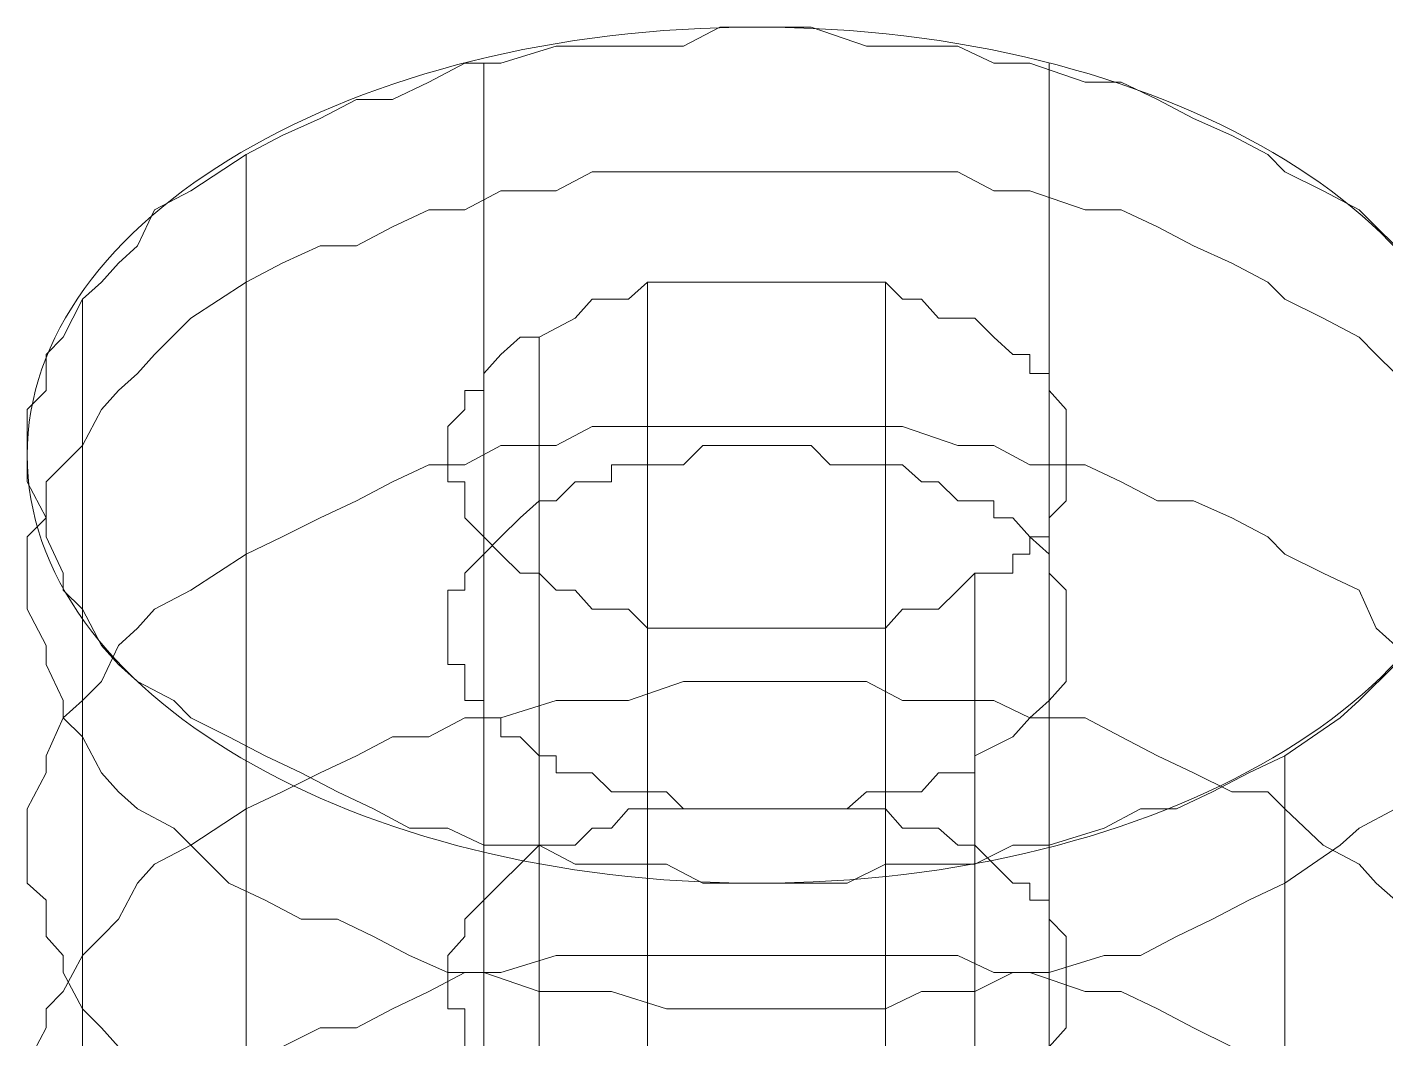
# Model space of a CAD drawing. Header units: millimetres. Extents: x 251 to 1800, y 172 to 1116.
# Drawn here: x 1680.5 to 1700.18, y 436.58 to 451.24 of the extents above; entities that cross this region are included whole.
import ezdxf

# ---------------------------------------------------------------- set-up
doc = ezdxf.new("R2010")
doc.units = ezdxf.units.MM

msp = doc.modelspace()

# ---------------------------------------------------------------- linework, layer by layer
at = {"color": 8, "lineweight": 0, "true_color": 0x808080}
for points in [[(1683.671773, 449.389253), (1684.19526, 449.664772), (1684.746299, 449.91274), (1685.269786, 450.188259), (1685.793273, 450.188259), (1686.31676, 450.436227), (1686.840247, 450.711746), (1687.363734, 450.711746), (1688.16274, 450.959714), (1688.686227, 450.959714), (1689.209714, 450.959714), (1690.00872, 450.959714), (1690.532207, 451.235233), (1691.331214, 451.235233), (1691.854701, 451.235233), (1692.653707, 450.959714), (1693.177194, 450.959714), (1693.9762, 450.959714), (1694.499687, 450.711746), (1695.023174, 450.711746), (1695.822181, 450.436227), (1696.345668, 450.436227), (1696.869154, 450.188259), (1697.392641, 449.91274), (1697.94368, 449.664772), (1698.467167, 449.389253), (1698.715135, 449.141286), (1699.266174, 448.865766), (1699.789661, 448.590247), (1700.037628, 448.342279), (1700.313147, 448.06676)], [(1687.115766, 450.711746), (1687.115766, 435.695937), (1687.115766, 435.420417)], [(1695.298694, 450.711746), (1695.298694, 435.695937), (1695.298694, 435.420417)], [(1698.715135, 440.682839), (1698.191648, 440.434871), (1697.668161, 440.159352), (1697.144674, 439.911384), (1696.621187, 439.911384), (1696.0977, 439.635865), (1695.298694, 439.387897), (1694.775207, 439.387897), (1694.224168, 439.112378), (1693.452713, 439.112378), (1692.929226, 439.112378), (1692.378187, 438.836858), (1691.606733, 438.836858), (1691.055694, 438.836858), (1690.28424, 438.836858), (1689.760753, 439.112378), (1688.961746, 439.112378), (1688.438259, 439.112378), (1687.914772, 439.387897), (1687.115766, 439.387897), (1686.592279, 439.635865), (1686.04124, 439.635865), (1685.517753, 439.911384), (1684.994266, 440.159352), (1684.470779, 440.434871), (1683.947292, 440.682839), (1683.423806, 440.958358), (1682.872767, 441.233877), (1682.624799, 441.481845), (1682.101312, 441.757364), (1681.825793, 442.005332), (1681.577825, 442.280851), (1681.302306, 442.804338), (1681.026786, 443.079858), (1681.026786, 443.327825), (1680.778819, 443.851312), (1680.778819, 444.126832), (1680.503299, 444.650319), (1680.503299, 444.898286), (1680.503299, 445.449325), (1680.503299, 445.697293), (1680.778819, 445.972812), (1680.778819, 446.496299), (1681.026786, 446.744266), (1681.302306, 447.295305), (1681.577825, 447.543273), (1681.825793, 447.818792), (1682.101312, 448.06676), (1682.34928, 448.590247), (1682.872767, 448.865766), (1683.671773, 449.389253), (1683.671773, 434.373443)], [(1683.671773, 449.389253), (1683.671773, 434.373443)], [(1683.671773, 447.543273), (1684.19526, 447.818792), (1684.746299, 448.06676), (1685.269786, 448.06676), (1685.793273, 448.342279), (1686.31676, 448.590247), (1686.840247, 448.590247), (1687.363734, 448.865766), (1688.16274, 448.865766), (1688.686227, 449.141286), (1689.209714, 449.141286), (1690.00872, 449.141286), (1690.532207, 449.141286), (1691.331214, 449.141286), (1691.854701, 449.141286), (1692.653707, 449.141286), (1693.177194, 449.141286), (1693.9762, 449.141286), (1694.499687, 448.865766), (1695.023174, 448.865766), (1695.822181, 448.590247), (1696.345668, 448.590247), (1696.869154, 448.342279), (1697.392641, 448.06676), (1697.94368, 447.818792), (1698.467167, 447.543273), (1698.715135, 447.295305), (1699.266174, 447.019786), (1699.789661, 446.744266), (1700.037628, 446.496299), (1700.313147, 446.220779)], [(1698.715135, 438.836858), (1698.191648, 438.588891), (1697.668161, 438.313371), (1697.144674, 438.065404), (1696.621187, 437.789884), (1696.0977, 437.789884), (1695.298694, 437.541917), (1694.775207, 437.541917), (1694.224168, 437.266397), (1693.452713, 437.266397), (1692.929226, 437.01843), (1692.378187, 437.01843), (1691.606733, 437.01843), (1691.055694, 437.01843), (1690.28424, 437.01843), (1689.760753, 437.01843), (1688.961746, 437.266397), (1688.438259, 437.266397), (1687.914772, 437.266397), (1687.115766, 437.541917), (1686.592279, 437.541917), (1686.04124, 437.789884), (1685.517753, 438.065404), (1684.994266, 438.313371), (1684.470779, 438.313371), (1683.947292, 438.588891), (1683.423806, 438.836858), (1682.872767, 439.387897), (1682.624799, 439.635865), (1682.101312, 439.911384), (1681.825793, 440.159352), (1681.577825, 440.434871), (1681.302306, 440.958358), (1681.026786, 441.233877), (1681.026786, 441.481845), (1680.778819, 442.005332), (1680.778819, 442.280851), (1680.503299, 442.804338), (1680.503299, 443.079858), (1680.503299, 443.327825), (1680.503299, 443.851312), (1680.778819, 444.126832), (1680.778819, 444.650319), (1681.026786, 444.898286), (1681.302306, 445.173806), (1681.577825, 445.697293), (1681.825793, 445.972812), (1682.101312, 446.220779), (1682.34928, 446.496299), (1682.872767, 447.019786), (1683.671773, 447.543273), (1683.671773, 447.295305)], [(1694.224168, 443.327825), (1694.499687, 443.327825), (1694.775207, 443.327825), (1694.775207, 443.603345), (1695.023174, 443.603345), (1695.023174, 443.851312), (1695.298694, 443.851312), (1695.298694, 444.126832), (1695.546661, 444.374799), (1695.546661, 444.650319), (1695.546661, 444.898286), (1695.546661, 445.173806), (1695.546661, 445.449325), (1695.546661, 445.697293), (1695.298694, 445.972812), (1695.298694, 446.220779), (1695.023174, 446.220779), (1695.023174, 446.496299), (1694.775207, 446.496299), (1694.499687, 446.744266), (1694.224168, 447.019786), (1693.9762, 447.019786), (1693.700681, 447.019786), (1693.452713, 447.295305), (1693.177194, 447.295305), (1692.929226, 447.543273), (1692.653707, 447.543273), (1692.378187, 447.543273), (1692.13022, 447.543273), (1691.854701, 447.543273), (1691.606733, 447.543273), (1691.331214, 447.543273), (1690.807727, 447.543273), (1690.532207, 447.543273), (1690.28424, 447.543273), (1690.00872, 447.543273), (1689.760753, 447.543273), (1689.485233, 447.543273), (1689.209714, 447.295305), (1688.961746, 447.295305), (1688.686227, 447.295305), (1688.438259, 447.019786), (1687.914772, 446.744266)], [(1689.485233, 447.543273), (1689.485233, 427.265042), (1689.485233, 426.989522)], [(1692.929226, 447.543273), (1692.929226, 427.265042), (1692.929226, 426.989522)], [(1681.302306, 447.295305), (1681.302306, 432.251944), (1681.302306, 432.003976)], [(1687.914772, 446.744266), (1687.639253, 446.744266), (1687.363734, 446.496299), (1687.115766, 446.220779), (1687.115766, 445.972812), (1686.840247, 445.972812), (1686.840247, 445.697293), (1686.592279, 445.449325), (1686.592279, 445.173806), (1686.592279, 444.898286), (1686.592279, 444.650319), (1686.840247, 444.650319), (1686.840247, 444.374799), (1686.840247, 444.126832), (1687.115766, 443.851312), (1687.363734, 443.603345), (1687.639253, 443.327825), (1687.914772, 443.327825), (1688.16274, 443.079858), (1688.438259, 443.079858), (1688.686227, 442.804338), (1688.961746, 442.804338), (1689.209714, 442.804338), (1689.485233, 442.528819), (1689.760753, 442.528819), (1690.00872, 442.528819), (1690.28424, 442.528819), (1690.532207, 442.528819), (1690.807727, 442.528819), (1691.055694, 442.528819), (1691.331214, 442.528819), (1691.606733, 442.528819), (1691.854701, 442.528819), (1692.13022, 442.528819), (1692.378187, 442.528819), (1692.653707, 442.528819), (1692.929226, 442.528819), (1693.177194, 442.804338), (1693.452713, 442.804338), (1693.700681, 442.804338), (1693.9762, 443.079858), (1694.224168, 443.327825)], [(1687.914772, 446.744266), (1687.914772, 426.466035)], [(1687.914772, 446.744266), (1687.914772, 426.466035)], [(1687.115766, 445.972812), (1687.115766, 425.667029), (1687.115766, 425.419061)], [(1695.298694, 445.972812), (1695.298694, 425.667029), (1695.298694, 425.419061)], [(1683.671773, 443.603345), (1684.19526, 443.851312), (1684.746299, 444.126832), (1685.269786, 444.374799), (1685.793273, 444.650319), (1686.31676, 444.898286), (1686.840247, 444.898286), (1687.363734, 445.173806), (1688.16274, 445.173806), (1688.686227, 445.449325), (1689.209714, 445.449325), (1690.00872, 445.449325), (1690.532207, 445.449325), (1691.331214, 445.449325), (1691.854701, 445.449325), (1692.653707, 445.449325), (1693.177194, 445.449325), (1693.9762, 445.173806), (1694.499687, 445.173806), (1695.023174, 444.898286), (1695.822181, 444.898286), (1696.345668, 444.650319), (1696.869154, 444.374799), (1697.392641, 444.374799), (1697.94368, 444.126832), (1698.467167, 443.851312), (1698.715135, 443.603345), (1699.266174, 443.327825), (1699.789661, 443.079858), (1700.037628, 442.528819), (1700.313147, 442.280851)], [(1687.914772, 444.374799), (1688.16274, 444.374799), (1688.438259, 444.650319), (1688.686227, 444.650319), (1688.961746, 444.650319), (1688.961746, 444.898286), (1689.209714, 444.898286), (1689.485233, 444.898286), (1689.760753, 444.898286), (1690.00872, 444.898286), (1690.28424, 445.173806), (1690.532207, 445.173806), (1690.807727, 445.173806), (1691.331214, 445.173806), (1691.606733, 445.173806), (1691.854701, 445.173806), (1692.13022, 444.898286), (1692.378187, 444.898286), (1692.653707, 444.898286), (1692.929226, 444.898286), (1693.177194, 444.898286), (1693.452713, 444.650319), (1693.700681, 444.650319), (1693.9762, 444.374799), (1694.224168, 444.374799), (1694.499687, 444.374799), (1694.499687, 444.126832), (1694.775207, 444.126832), (1695.023174, 443.851312), (1695.298694, 443.603345), (1695.298694, 443.327825), (1695.546661, 443.079858), (1695.546661, 442.804338), (1695.546661, 442.528819), (1695.546661, 442.280851), (1695.546661, 442.005332), (1695.546661, 441.757364), (1695.298694, 441.481845), (1695.023174, 441.233877), (1694.775207, 440.958358), (1694.224168, 440.682839), (1694.224168, 440.434871)], [(1694.224168, 440.682839), (1694.224168, 440.434871), (1693.9762, 440.434871), (1693.700681, 440.434871), (1693.452713, 440.159352), (1693.177194, 440.159352), (1692.929226, 440.159352), (1692.653707, 440.159352), (1692.378187, 439.911384), (1692.13022, 439.911384), (1691.854701, 439.911384), (1691.606733, 439.911384), (1691.331214, 439.911384), (1691.055694, 439.911384), (1690.807727, 439.911384), (1690.532207, 439.911384), (1690.28424, 439.911384), (1690.00872, 439.911384), (1689.760753, 440.159352), (1689.485233, 440.159352), (1689.209714, 440.159352), (1688.961746, 440.159352), (1688.686227, 440.434871), (1688.438259, 440.434871), (1688.16274, 440.434871), (1688.16274, 440.682839), (1687.914772, 440.682839), (1687.639253, 440.958358), (1687.363734, 440.958358), (1687.363734, 441.233877), (1687.115766, 441.233877), (1687.115766, 441.481845), (1686.840247, 441.481845), (1686.840247, 441.757364), (1686.840247, 442.005332), (1686.592279, 442.005332), (1686.592279, 442.280851), (1686.592279, 442.528819), (1686.592279, 442.804338), (1686.592279, 443.079858), (1686.840247, 443.079858), (1686.840247, 443.327825), (1687.115766, 443.603345), (1687.363734, 443.851312), (1687.639253, 444.126832), (1687.914772, 444.374799), (1687.914772, 444.126832)], [(1687.115766, 444.126832), (1687.115766, 423.821049), (1687.115766, 423.573081)], [(1695.298694, 444.126832), (1695.298694, 423.821049), (1695.298694, 423.573081)], [(1681.825793, 436.467391), (1681.577825, 436.742911), (1681.302306, 437.01843), (1681.026786, 437.541917), (1681.026786, 437.789884), (1680.778819, 438.065404), (1680.778819, 438.588891), (1680.503299, 438.836858), (1680.503299, 439.387897), (1680.503299, 439.635865), (1680.503299, 439.911384), (1680.778819, 440.434871), (1680.778819, 440.682839), (1681.026786, 441.233877), (1681.302306, 441.481845), (1681.577825, 441.757364), (1681.825793, 442.280851), (1682.101312, 442.528819), (1682.34928, 442.804338), (1682.872767, 443.079858), (1683.671773, 443.603345), (1683.671773, 443.327825)], [(1694.224168, 443.327825), (1694.224168, 423.049594)], [(1694.224168, 443.327825), (1694.224168, 423.049594)], [(1681.302306, 442.804338), (1681.302306, 427.513009), (1681.302306, 427.265042)], [(1689.485233, 442.528819), (1689.485233, 422.250588), (1689.485233, 421.975068)], [(1692.929226, 442.528819), (1692.929226, 422.250588), (1692.929226, 421.975068)], [(1700.313147, 442.005332), (1699.789661, 441.481845), (1699.514141, 441.233877), (1698.715135, 440.682839), (1698.715135, 425.667029), (1698.990654, 425.942548), (1699.514141, 426.190516), (1699.789661, 426.466035), (1700.313147, 426.714003)], [(1683.671773, 439.911384), (1684.19526, 440.159352), (1684.746299, 440.434871), (1685.269786, 440.682839), (1685.793273, 440.958358), (1686.31676, 440.958358), (1686.840247, 441.233877), (1687.363734, 441.233877), (1688.16274, 441.481845), (1688.686227, 441.481845), (1689.209714, 441.481845), (1690.00872, 441.757364), (1690.532207, 441.757364), (1691.331214, 441.757364), (1691.854701, 441.757364), (1692.653707, 441.757364), (1693.177194, 441.481845), (1693.9762, 441.481845), (1694.499687, 441.481845), (1695.023174, 441.233877), (1695.822181, 441.233877), (1696.345668, 440.958358), (1696.869154, 440.682839), (1697.392641, 440.434871), (1697.94368, 440.159352), (1698.467167, 440.159352), (1698.715135, 439.911384), (1699.266174, 439.387897), (1699.789661, 439.112378), (1700.037628, 438.836858), (1700.313147, 438.588891)], [(1698.715135, 440.682839), (1698.715135, 425.667029)], [(1680.503299, 436.219424), (1680.778819, 436.742911), (1680.778819, 437.01843), (1681.026786, 437.266397), (1681.302306, 437.789884), (1681.577825, 438.065404), (1681.825793, 438.313371), (1682.101312, 438.836858), (1682.34928, 439.112378), (1682.872767, 439.387897), (1683.671773, 439.911384), (1683.671773, 439.635865)], [(1687.914772, 439.387897), (1688.16274, 439.387897), (1688.438259, 439.387897), (1688.686227, 439.635865), (1688.961746, 439.635865), (1689.209714, 439.911384), (1689.485233, 439.911384), (1689.760753, 439.911384), (1690.00872, 439.911384), (1690.28424, 439.911384), (1690.532207, 439.911384), (1690.807727, 439.911384), (1691.331214, 439.911384), (1691.606733, 439.911384), (1691.854701, 439.911384), (1692.13022, 439.911384), (1692.378187, 439.911384), (1692.653707, 439.911384), (1692.929226, 439.911384), (1693.177194, 439.635865), (1693.452713, 439.635865), (1693.700681, 439.635865), (1693.9762, 439.387897), (1694.224168, 439.387897), (1694.499687, 439.112378), (1694.775207, 438.836858), (1695.023174, 438.836858), (1695.023174, 438.588891), (1695.298694, 438.588891), (1695.298694, 438.313371), (1695.546661, 438.065404), (1695.546661, 437.789884), (1695.546661, 437.541917), (1695.546661, 437.266397), (1695.546661, 437.01843), (1695.546661, 436.742911), (1695.298694, 436.467391)], [(1700.313147, 439.911384), (1699.789661, 439.635865), (1699.514141, 439.387897), (1698.715135, 438.836858), (1698.715135, 438.588891)], [(1686.840247, 436.467391), (1686.840247, 436.742911), (1686.840247, 437.01843), (1686.592279, 437.01843), (1686.592279, 437.266397), (1686.592279, 437.541917), (1686.592279, 437.789884), (1686.840247, 438.065404), (1686.840247, 438.313371), (1687.115766, 438.588891), (1687.363734, 438.836858), (1687.639253, 439.112378), (1687.914772, 439.387897), (1687.914772, 439.112378)], [(1687.115766, 439.387897), (1687.115766, 424.344536), (1687.115766, 424.096568)], [(1695.298694, 439.387897), (1695.298694, 424.344536), (1695.298694, 424.096568)], [(1684.19526, 436.467391), (1684.746299, 436.742911), (1685.269786, 436.742911), (1685.793273, 437.01843), (1686.31676, 437.266397), (1686.840247, 437.541917), (1687.363734, 437.541917), (1688.16274, 437.789884), (1688.686227, 437.789884), (1689.209714, 437.789884), (1690.00872, 437.789884), (1690.532207, 437.789884), (1691.331214, 437.789884), (1691.854701, 437.789884), (1692.653707, 437.789884), (1693.177194, 437.789884), (1693.9762, 437.789884), (1694.499687, 437.541917), (1695.023174, 437.541917), (1695.822181, 437.266397), (1696.345668, 437.266397), (1696.869154, 437.01843), (1697.392641, 436.742911), (1697.94368, 436.467391)]]:
    msp.add_lwpolyline(points, dxfattribs=at)
msp.add_lwpolyline([(1687.914772, 446.744266), (1687.639253, 446.744266), (1687.363734, 446.496299), (1687.115766, 446.220779), (1687.115766, 445.972812), (1686.840247, 445.972812), (1686.840247, 445.697293), (1686.592279, 445.449325), (1686.592279, 445.173806), (1686.592279, 444.898286), (1686.592279, 444.650319), (1686.840247, 444.650319), (1686.840247, 444.374799), (1686.840247, 444.126832), (1687.115766, 443.851312), (1687.363734, 443.603345), (1687.639253, 443.327825), (1687.914772, 443.327825), (1688.16274, 443.079858), (1688.438259, 443.079858), (1688.686227, 442.804338), (1688.961746, 442.804338), (1689.209714, 442.804338), (1689.485233, 442.528819), (1689.760753, 442.528819), (1690.00872, 442.528819), (1690.28424, 442.528819), (1690.532207, 442.528819), (1690.807727, 442.528819), (1691.055694, 442.528819), (1691.331214, 442.528819), (1691.606733, 442.528819), (1691.854701, 442.528819), (1692.13022, 442.528819), (1692.378187, 442.528819), (1692.653707, 442.528819), (1692.929226, 442.528819), (1693.177194, 442.804338), (1693.452713, 442.804338), (1693.700681, 442.804338), (1693.9762, 443.079858), (1694.224168, 443.327825), (1694.499687, 443.327825), (1694.775207, 443.327825), (1694.775207, 443.603345), (1695.023174, 443.603345), (1695.023174, 443.851312), (1695.298694, 443.851312), (1695.298694, 444.126832), (1695.546661, 444.374799), (1695.546661, 444.650319), (1695.546661, 444.898286), (1695.546661, 445.173806), (1695.546661, 445.449325), (1695.546661, 445.697293), (1695.298694, 445.972812), (1695.298694, 446.220779), (1695.023174, 446.220779), (1695.023174, 446.496299), (1694.775207, 446.496299), (1694.499687, 446.744266), (1694.224168, 447.019786), (1693.9762, 447.019786), (1693.700681, 447.019786), (1693.452713, 447.295305), (1693.177194, 447.295305), (1692.929226, 447.543273), (1692.653707, 447.543273), (1692.378187, 447.543273), (1692.13022, 447.543273), (1691.854701, 447.543273), (1691.606733, 447.543273), (1691.331214, 447.543273), (1690.807727, 447.543273), (1690.532207, 447.543273), (1690.28424, 447.543273), (1690.00872, 447.543273), (1689.760753, 447.543273), (1689.485233, 447.543273), (1689.209714, 447.295305), (1688.961746, 447.295305), (1688.686227, 447.295305), (1688.438259, 447.019786)], close=True, dxfattribs=at)
msp.add_ellipse((1691.06947, 445.036046), major_axis=(10.566171, 0), ratio=0.586701, start_param=0, end_param=6.283185, dxfattribs=at)

doc.saveas('drawing.dxf')
